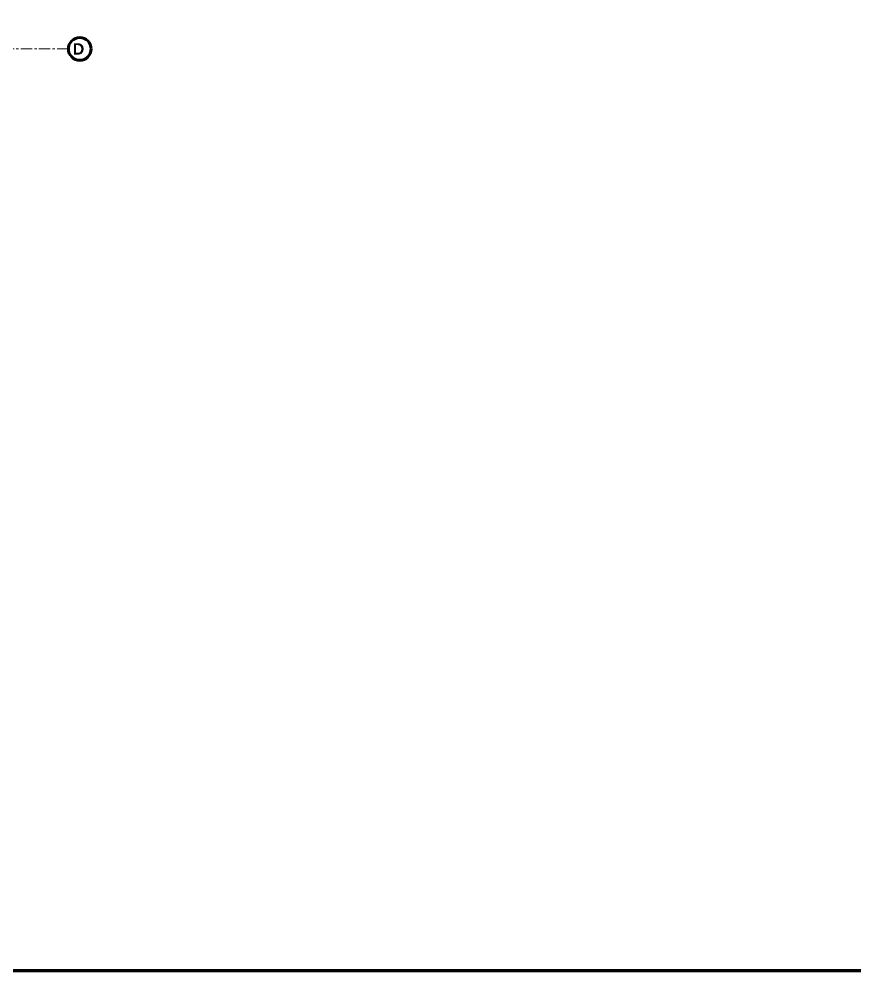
# Model space of a CAD drawing. Header units: inches. Extents: x -38 to 5698, y -33 to 92.
# Drawn here: x 145.89 to 182.78, y -33.22 to 8.77 of the extents above; entities that cross this region are included whole.
import ezdxf

# ---------------------------------------------------------------- set-up
doc = ezdxf.new("R2010")
doc.units = ezdxf.units.IN
doc.header["$MEASUREMENT"] = 0
doc.linetypes.add('Punto & Raya', pattern=[0.65, 0.5, -0.075, 0, -0.075])
doc.layers.add('02 _ ARQ _ ALB _ Ejes Generales', color=7, linetype='Continuous')
doc.layers.add('COTAS', color=253, linetype='Continuous', lineweight=13)
doc.styles.add('Estilo_Generado_1', font='swisseb.ttf')

msp = doc.modelspace()

# ---------------------------------------------------------------- linework, layer by layer
at = {"layer": '02 _ ARQ _ ALB _ Ejes Generales', "color": 251, "linetype": 'Punto & Raya', "lineweight": 13}
msp.add_line((148.07, 7.45), (97.345, 7.45), dxfattribs=at)
at = {"layer": '02 _ ARQ _ ALB _ Ejes Generales', "color": 7, "linetype": 'Continuous', "lineweight": 60}
msp.add_circle((148.57, 7.45), 0.5, dxfattribs=at)
at = {"layer": 'COTAS', "color": 1, "linetype": 'ByBlock', "lineweight": 140}
msp.add_lwpolyline([(-38.241, 91.663), (630.501, 91.663), (630.501, -33.22), (-38.241, -33.22)], close=True, dxfattribs=at)

# ---------------------------------------------------------------- texts
at = {"layer": '02 _ ARQ _ ALB _ Ejes Generales', "color": 7, "lineweight": 30, "insert": (148.264, 7.7), "char_height": 0.5, "attachment_point": 1, "style": 'Estilo_Generado_1'}
msp.add_mtext('\\A1;{\\pql;\\pt0;\\fSwis721 Ex BT|b1|i0|c0|p34;D}', dxfattribs=at)

doc.saveas('drawing.dxf')
